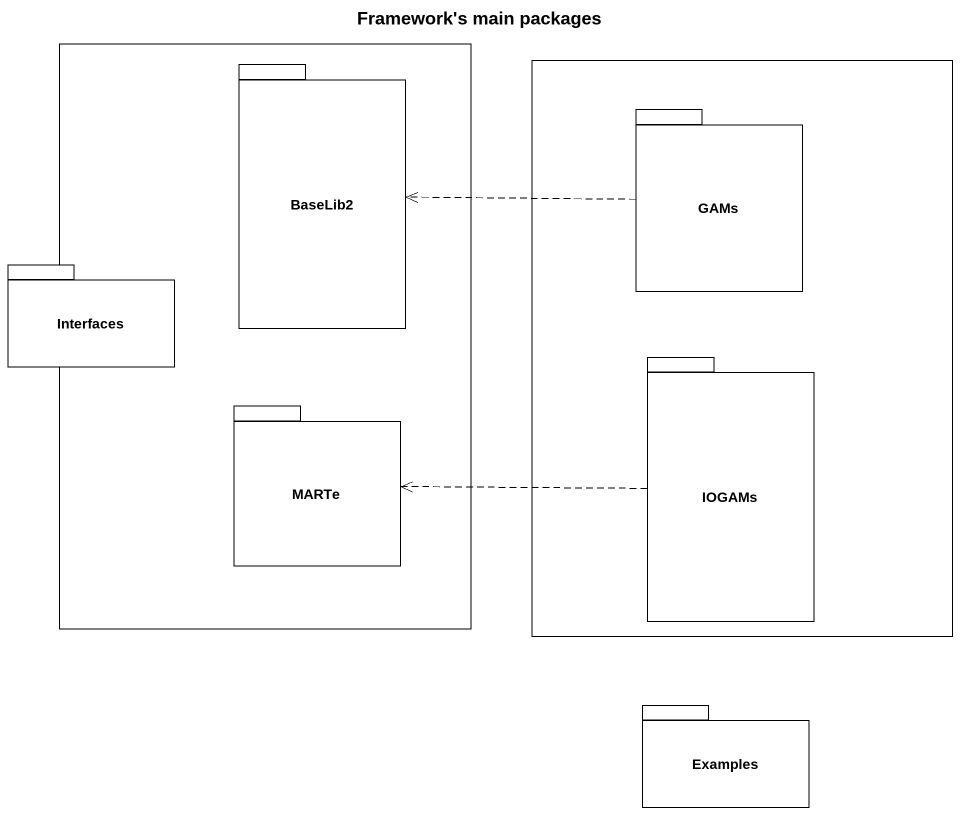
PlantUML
@startuml
title Framework's main packages
rectangle " " as rectangle1 {
  package BaseLib2 {
  }
  package MARTe {
  }
}
rectangle " " as rectangle2 {
  package GAMs {
  }
  package IOGAMs {
  }
}
package Interfaces {
}
package Examples {
}
GAMs .left.> BaseLib2
IOGAMs .left.> MARTe
@enduml
